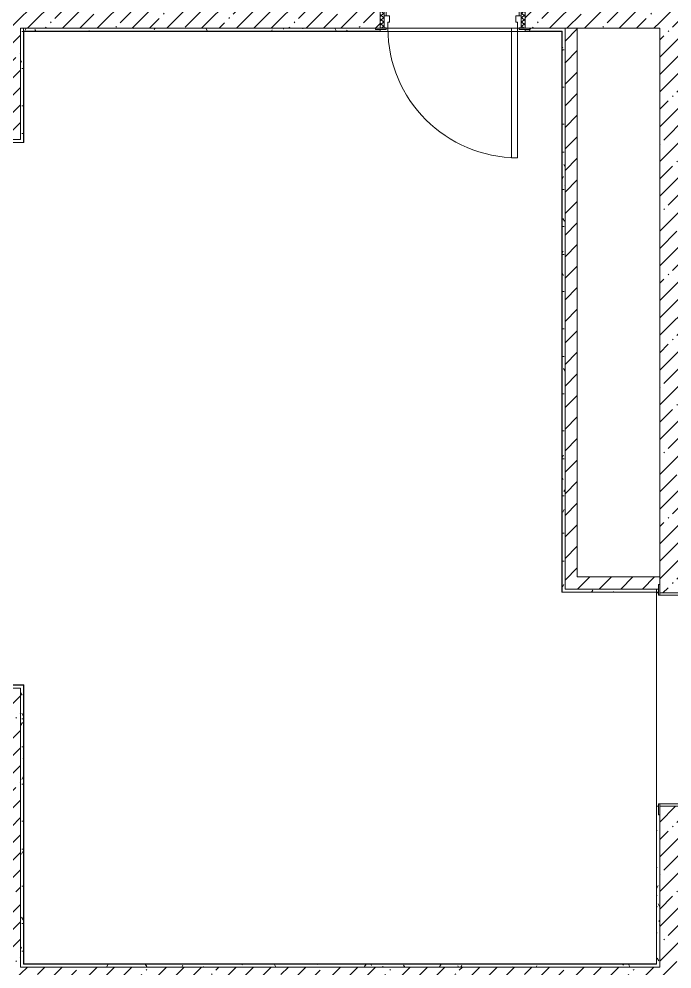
# Model space of a CAD drawing. Header units: millimetres. Extents: x -1113 to 415037, y -3642 to 354837.
# Drawn here: x 374187 to 378468, y 17257 to 23490 of the extents above; entities that cross this region are included whole.
import ezdxf

# ---------------------------------------------------------------- set-up
doc = ezdxf.new("R2010")
doc.units = ezdxf.units.MM
for name, color, linetype, lineweight in [('A-AREA-BNDY', 7, 'Continuous', 5), ('A-DOOR-2', 7, 'Continuous', 5), ('A-DOOR-FRAM-2', 7, 'Continuous', 5), ('A-FLOR', 7, 'Continuous', 9), ('A-WALL', 7, 'Continuous', 5), ('I-WALL', 7, 'Continuous', 5)]:
    doc.layers.add(name, color=color, linetype=linetype, lineweight=lineweight)
for name, color, linetype, lineweight, true_color in [('A-DOOR-1', 7, 'Continuous', 5, 0xc0c0c0), ('A-DOOR-FRAM-1', 7, 'Continuous', 5, 0xc0c0c0), ('A-WALL-1', 9, 'Continuous', 5, 0x808080), ('A-WALL-FNSH-1', 9, 'Continuous', 5, 0x808080)]:
    doc.layers.add(name, color=color, linetype=linetype, lineweight=lineweight, true_color=true_color)
pattern_1 = [(45, (289227.4, 1e-08), (-114.04925, 114.04925), []), (45, (289341.45, 1e-08), (-114.04925, 114.04925), [201.612, -40.322, 6.706, -33.617])]
pattern_2 = [(45, (289227.4, 1e-08), (-70.71068, 70.71068), [])]
pattern_3 = [(0, (289227.4, 1e-08), (243.84, 60.96), [20.117, -162.763, 20.117, -162.763, -975.36]), (0, (289227.4, 1e-08), (243.84, 60.96), [-365.76, 20.117, -345.643, 20.117, -162.763, -426.72]), (0, (289227.4, 1e-08), (243.84, 60.96), [-914.4, 20.117, -101.803, 20.117, -284.683]), (120, (289318.84, 30.48), (-174.71291, 180.691634), [20.117, -162.763, 20.117, -162.763, -975.36]), (120, (289318.84, 30.48), (-174.71291, 180.691634), [-365.76, 20.117, -345.643, 20.117, -162.763, -426.72]), (120, (289318.84, 30.48), (-174.71291, 180.691634), [-914.4, 20.117, -101.803, 20.117, -284.683]), (240, (289349.32, 152.4), (-69.12709, -241.651634), [20.117, -162.763, 20.117, -162.763, -975.36]), (240, (289349.32, 152.4), (-69.12709, -241.651634), [-365.76, 20.117, -345.643, 20.117, -162.763, -426.72]), (240, (289349.32, 152.4), (-69.12709, -241.651634), [-914.4, 20.117, -101.803, 20.117, -284.683])]

# ---------------------------------------------------------------- blocks, each defined once
blk = doc.blocks.new('110_Дверь_СКБ_2Ст - Д-1_л_Лестничная клетка EIS60 2-32359692-Объем проектирования 3 этажа')
at = {"layer": 'A-DOOR-1'}
for p, q in [((662.5, 1025), (612.5, 1025)), ((612.5, 1025), (612.5, 125)), ((662.5, 125), (662.5, 1025)), ((-637.5, 525), (-637.5, 125)), ((-587.5, 525), (-637.5, 525)), ((-587.5, 125), (-587.5, 525)), ((-637.5, 125), (-587.5, 125)), ((612.5, 125), (662.5, 125))]:
    blk.add_line(p, q, dxfattribs=at)
for centre, radius, start, end in [((662.5, 125), 900, 90, 180), ((-637.5, 125), 400, 360, 90)]:
    blk.add_arc(centre, radius, start, end, dxfattribs=at)
at = {"layer": 'A-DOOR-FRAM-1'}
for p, q in [((-672.5, 133), (-742.5, 133)), ((-742.5, 133), (-742.5, 125)), ((-742.5, 125), (-672.5, 125)), ((-637.5, 125), (-687.5, 125)), ((-687.5, 125), (-687.5, 45)), ((-672.5, 125), (-672.5, 133)), ((-637.5, 75), (-637.5, 125)), ((662.5, 125), (662.5, 75)), ((712.5, 125), (662.5, 125)), ((767.5, 133), (697.5, 133)), ((697.5, 133), (697.5, 125)), ((697.5, 125), (767.5, 125)), ((712.5, 45), (712.5, 125)), ((767.5, 125), (767.5, 133)), ((-627.5, 75), (-637.5, 75)), ((-627.5, 45), (-627.5, 75)), ((662.5, 75), (652.5, 75)), ((652.5, 75), (652.5, 45)), ((-687.5, 45), (-627.5, 45)), ((-672.5, 45), (-687.5, 45)), ((-687.5, 45), (-687.5, -125)), ((-672.5, -125), (-672.5, 45)), ((652.5, 45), (712.5, 45)), ((712.5, 45), (697.5, 45)), ((697.5, 45), (697.5, -125)), ((712.5, -125), (712.5, 45)), ((-672.5, -125), (-742.5, -125)), ((-742.5, -125), (-742.5, -133)), ((-742.5, -133), (-672.5, -133)), ((-687.5, -125), (-672.5, -125)), ((-672.5, -133), (-672.5, -125)), ((697.5, -125), (712.5, -125)), ((767.5, -125), (697.5, -125)), ((697.5, -125), (697.5, -133)), ((697.5, -133), (767.5, -133)), ((767.5, -133), (767.5, -125))]:
    blk.add_line(p, q, dxfattribs=at)
blk = doc.blocks.new('110_Дверь_СКБ_1Ст_Внутренняя1 - Д-8а 950x2100h _книгохранилище_ огнестойкая дверь_-32656878-Объем проектирования 3 этажа')
at = {"layer": 'A-DOOR-2'}
h = blk.add_hatch(dxfattribs=at)
h.set_pattern_fill('FP_235', color=256, style=0, pattern_type=2)
h.set_pattern_definition([(225, (1826.41, -189.685), (-14.14214, 14.14214), []), (135, (1826.41, -189.685), (14.14214, 14.14214), [])])
h.paths.add_polyline_path([(462.5, -125), (487.5, -125), (487.5, 125), (462.5, 124.4), (462.5, -112.1)])
at = {"layer": 'A-DOOR-FRAM-2'}
h = blk.add_hatch(dxfattribs=at)
h.set_pattern_fill('FP_236', color=256, style=0, pattern_type=2)
h.set_pattern_definition([(315, (-296.384, -189.685), (-14.1421, -14.1421), []), (225, (-296.384, -189.685), (-14.1421, 14.1421), [])])
h.paths.add_polyline_path([(-437.5, -125), (-437.5, 125), (-462.5, 125), (-462.5, -125)])
at = {"layer": 'A-DOOR-1'}
for p, q in [((397.5, -125), (437.5, -125)), ((397.5, -975), (397.5, -125)), ((437.5, -125), (437.5, -975)), ((437.5, -975), (397.5, -975))]:
    blk.add_line(p, q, dxfattribs=at)
blk.add_arc((437.5, -125), 850, 180, 270, dxfattribs=at)
at = {"layer": 'A-DOOR-FRAM-1'}
for p, q in [((-492.5, 133), (-422.5, 133)), ((-492.5, 125), (-492.5, 133)), ((-422.5, 125), (-492.5, 125)), ((-462.5, 125), (-437.5, 125)), ((-462.5, -125), (-462.5, 125)), ((-437.5, 125), (-437.5, -125)), ((-437.5, 125), (-422.5, 125)), ((-437.5, -45), (-437.5, 125)), ((-422.5, 133), (-422.5, 125)), ((-422.5, 125), (-422.5, -45)), ((447.5, 125), (447.5, 133)), ((447.5, 133), (517.5, 133)), ((447.5, -45), (447.5, 125)), ((447.5, 125), (462.5, 125)), ((517.5, 125), (447.5, 125)), ((462.5, -125), (462.5, 125)), ((462.5, 125), (487.5, 125)), ((462.5, 125), (462.5, -45)), ((487.5, 125), (487.5, -125)), ((517.5, 133), (517.5, 125)), ((-437.5, -45), (-402.5, -45)), ((-437.5, -125), (-437.5, -45)), ((-422.5, -45), (-437.5, -45)), ((-402.5, -45), (-402.5, -85)), ((427.5, -45), (462.5, -45)), ((427.5, -85), (427.5, -45)), ((462.5, -45), (447.5, -45)), ((462.5, -45), (462.5, -125)), ((-437.5, -124), (-422.5, -124)), ((-437.5, -125), (-437.5, -124)), ((-422.5, -124), (-422.5, -125)), ((-412.5, -85), (-412.5, -125)), ((-402.5, -85), (-412.5, -85)), ((437.5, -85), (427.5, -85)), ((437.5, -125), (437.5, -85)), ((447.5, -125), (447.5, -124)), ((447.5, -124), (462.5, -124)), ((462.5, -124), (462.5, -125)), ((-492.5, -125), (-422.5, -125)), ((-492.5, -133), (-492.5, -125)), ((-422.5, -133), (-492.5, -133)), ((-437.5, -125), (-462.5, -125)), ((-412.5, -125), (-437.5, -125)), ((-422.5, -125), (-437.5, -125)), ((-422.5, -125), (-422.5, -133)), ((462.5, -125), (437.5, -125)), ((462.5, -125), (447.5, -125)), ((447.5, -133), (447.5, -125)), ((447.5, -125), (517.5, -125)), ((517.5, -133), (447.5, -133)), ((487.5, -125), (462.5, -125)), ((517.5, -125), (517.5, -133))]:
    blk.add_line(p, q, dxfattribs=at)

msp = doc.modelspace()

# ---------------------------------------------------------------- hatches: boundary and pattern name
at = {"layer": 'I-WALL'}
h = msp.add_hatch(dxfattribs=at)
h.set_pattern_fill('FP_1', color=256, style=0, pattern_type=2)
h.set_pattern_definition(pattern_1)
h.paths.add_polyline_path([(374197.4, 22700), (374197.4, 26850), (373977.4, 26850), (373977.4, 22700)])
h = msp.add_hatch(dxfattribs=at)
h.set_pattern_fill('FP_1', color=256, style=0, pattern_type=2)
h.set_pattern_definition(pattern_1)
h.paths.add_polyline_path([(378387.4, 17270), (378637.4, 17270), (378637.4, 18325), (378387.4, 18325), (378387.4, 17271.7)])
h.paths.add_polyline_path([(378557.4, 19725), (378637.4, 19725), (378637.4, 26850), (378387.4, 26850), (378387.4, 19725), (378392.4, 19725)])
h = msp.add_hatch(dxfattribs=at)
h.set_pattern_fill('FP_1', color=256, style=0, pattern_type=2)
h.set_pattern_definition(pattern_1)
h.paths.add_polyline_path([(376555.4, 23430), (376555.4, 23680), (374197.4, 23680), (374197.4, 23430), (376525.4, 23430)])
h.paths.add_polyline_path([(378367.6, 23430), (378387.4, 23430), (378387.4, 23680), (377505.4, 23680), (377505.4, 23430), (378055.4, 23430)])
h = msp.add_hatch(dxfattribs=at)
h.set_pattern_fill('FP_191', color=256, style=0, pattern_type=2)
h.set_pattern_definition(pattern_3)
h.paths.add_polyline_path([(374197.4, 22680), (374217.4, 22680), (374217.4, 23430), (374197.4, 23430), (374197.4, 22700)])
h = msp.add_hatch(dxfattribs=at)
h.set_pattern_fill('FP_191', color=256, style=0, pattern_type=2)
h.set_pattern_definition(pattern_3)
h.paths.add_polyline_path([(377653.3, 23410), (377767.4, 23410), (377767.4, 23430), (377535.4, 23430), (377535.4, 23422), (377505.4, 23422), (377505.4, 23410), (377535.4, 23410)])
h.paths.add_polyline_path([(374218.4, 23410), (376555.4, 23410), (376555.4, 23422), (376525.4, 23422.1), (376525.4, 23430), (374217.4, 23430)])
h = msp.add_hatch(dxfattribs=at)
h.set_pattern_fill('FP_191', color=256, style=0, pattern_type=2)
h.set_pattern_definition(pattern_3)
h.paths.add_polyline_path([(377747.4, 19730), (377767.4, 19730), (377767.4, 23410), (377747.4, 23409), (377747.4, 19830)])
h = msp.add_hatch(dxfattribs=at)
h.set_pattern_fill('FP_22', color=256, style=0, pattern_type=2)
h.set_pattern_definition(pattern_2)
h.paths.add_polyline_path([(377847.4, 19750), (377847.4, 23430), (377767.4, 23430), (377767.4, 19750)])
h = msp.add_hatch(dxfattribs=at)
h.set_pattern_fill('FP_191', color=256, style=0, pattern_type=2)
h.set_pattern_definition(pattern_3)
h.paths.add_polyline_path([(372252.6, 22680), (373707.4, 22680), (373707.4, 22700), (372252.5, 22700), (372252.5, 22680)])
h.paths.add_polyline_path([(374197.4, 22680), (374197.4, 22700), (373927.4, 22700), (373927.4, 22680), (374196.8, 22680)])
h = msp.add_hatch(dxfattribs=at)
h.set_pattern_fill('FP_22', color=256, style=0, pattern_type=2)
h.set_pattern_definition(pattern_2)
h.paths.add_polyline_path([(378379.4, 19750), (378379.4, 19780), (378387.4, 19780), (378387.4, 19830), (377847.4, 19830), (377847.4, 19750), (378367.4, 19750)])
h = msp.add_hatch(dxfattribs=at)
h.set_pattern_fill('FP_191', color=256, style=0, pattern_type=2)
h.set_pattern_definition(pattern_3)
h.paths.add_polyline_path([(378379.4, 19730), (378379.4, 19750), (377767.4, 19750), (377767.4, 19730), (378367.4, 19730)])
h = msp.add_hatch(dxfattribs=at)
h.set_pattern_fill('FP_191', color=256, style=0, pattern_type=2)
h.set_pattern_definition(pattern_3)
h.paths.add_polyline_path([(378367.4, 17270), (378387.4, 17271.7), (378386.3, 18270), (378379.4, 18270), (378379.4, 18325), (378367.4, 18325), (378367.4, 17290)])
h.paths.add_polyline_path([(378379.4, 19725), (378379.4, 19729.6), (378367.4, 19729), (378367.4, 19725)])
h = msp.add_hatch(dxfattribs=at)
h.set_pattern_fill('FP_191', color=256, style=0, pattern_type=2)
h.set_pattern_definition(pattern_3)
h.paths.add_polyline_path([(373594.2, 19100), (374197.4, 19100), (374197.4, 19120), (373407.4, 19120), (373407.4, 19100), (373572.8, 19100)])
h = msp.add_hatch(dxfattribs=at)
h.set_pattern_fill('FP_1', color=256, style=0, pattern_type=2)
h.set_pattern_definition(pattern_1)
h.paths.add_polyline_path([(373988.1, 10400), (374197.4, 10400), (374197.4, 19100), (373977.4, 19100), (373977.4, 10400), (373985.8, 10400)])
h = msp.add_hatch(dxfattribs=at)
h.set_pattern_fill('FP_191', color=256, style=0, pattern_type=2)
h.set_pattern_definition(pattern_3)
h.paths.add_polyline_path([(374197.4, 17270), (374217.4, 17270), (374217.4, 17290)])
h.paths.add_polyline_path([(374197.4, 17270), (374217.4, 17291), (374217.4, 19120), (374197.4, 19120), (374197.4, 17290)])
h = msp.add_hatch(dxfattribs=at)
h.set_pattern_fill('FP_1', color=256, style=0, pattern_type=2)
h.set_pattern_definition(pattern_1)
h.paths.add_polyline_path([(374197.4, 17050), (375717.4, 17050), (375717.4, 17270), (374197.4, 17270), (374197.4, 17060)])
h = msp.add_hatch(dxfattribs=at)
h.set_pattern_fill('FP_191', color=256, style=0, pattern_type=2)
h.set_pattern_definition(pattern_3)
h.paths.add_polyline_path([(375879.8, 17270), (378367.4, 17270), (378366.4, 17290), (374217.4, 17290), (374217.4, 17270), (375717.4, 17270)])
h = msp.add_hatch(dxfattribs=at)
h.set_pattern_fill('FP_1', color=256, style=0, pattern_type=2)
h.set_pattern_definition(pattern_1)
h.paths.add_polyline_path([(375721.9, 17050), (382037.4, 17050), (382037.4, 17270), (375717.4, 17270), (375717.4, 17050)])

# ---------------------------------------------------------------- linework, layer by layer
at = {"layer": 'A-AREA-BNDY', "flags": 128}
msp.add_lwpolyline([(373406.4, 19121), (374218.4, 19121), (374218.4, 17291), (378366.4, 17291), (378366.4, 19729), (377746.4, 19729), (377746.4, 23409), (374218.4, 23409), (374218.4, 22679), (372231.5, 22679)], dxfattribs=at)
at = {"layer": 'A-FLOR'}
for p, q in [((374217.4, 22680), (374217.4, 23430)), ((375879.8, 23430), (376525.4, 23430)), ((376605.4, 23430), (377415.4, 23430)), ((377747.4, 23409), (377747.4, 19730)), ((373952, 22680), (374217.4, 22680)), ((377747.4, 19730), (378367.4, 19730)), ((374217.4, 19120), (373957.9, 19120)), ((374217.4, 17291), (374217.4, 19120)), ((378367.4, 18300), (378367.4, 17290)), ((378366.4, 17290), (374217.4, 17290))]:
    msp.add_line(p, q, dxfattribs=at)
at = {"layer": 'A-WALL'}
for p, q in [((375879.8, 23430), (374197.4, 23430)), ((376555.4, 23410), (374217.4, 23410)), ((377505.4, 23410), (377747.4, 23410)), ((377535.4, 23430), (377767.4, 23430)), ((377747.4, 19730), (377747.4, 23410)), ((377767.4, 19750), (377767.4, 23430)), ((374217.4, 22680), (374218.4, 22680)), ((378379.4, 19750), (377767.4, 19750)), ((378367.4, 19725), (378367.4, 19729)), ((378367.4, 18325), (378367.4, 18300)), ((378387.4, 18270), (378387.4, 17270)), ((374197.4, 17270), (378387.4, 17270)), ((374217.4, 17290), (374217.4, 17291)), ((378367.4, 17290), (378366.4, 17290))]:
    msp.add_line(p, q, dxfattribs=at)
at = {"layer": 'A-WALL-1'}
for p, q in [((374197.4, 22700), (374197.4, 23430)), ((376555.4, 23410), (376555.4, 23422)), ((377505.4, 23422), (377505.4, 23410)), ((377767.4, 23430), (378387.4, 23430)), ((377847.4, 19830), (377847.4, 23430)), ((378387.4, 23430), (378387.4, 19780)), ((374197.4, 22700), (373927.4, 22700)), ((378387.4, 19830), (377847.4, 19830)), ((378367.4, 19750), (378367.4, 19729)), ((378367.4, 19730), (378379.4, 19730)), ((378367.4, 19725), (378379.4, 19725)), ((373927.4, 19100), (374197.4, 19100)), ((374197.4, 19100), (373977.4, 19100)), ((374197.4, 19100), (374197.4, 17270)), ((378379.4, 18325), (378367.4, 18325))]:
    msp.add_line(p, q, dxfattribs=at)
at = {"layer": 'A-WALL-FNSH-1'}
for p, q in [((374218.4, 22679), (374218.4, 23409)), ((374218.4, 23409), (376555.4, 23409)), ((376555.4, 23409), (376555.4, 23410)), ((377505.4, 23410), (377505.4, 23409)), ((377505.4, 23409), (377746.4, 23409)), ((377746.4, 23409), (377746.4, 19729)), ((372231.5, 22679), (374218.4, 22679)), ((377746.4, 19729), (378366.4, 19729)), ((378367.4, 19730), (377747.4, 19730)), ((378366.4, 19729), (378366.4, 19725)), ((378366.4, 19725), (378367.4, 19725)), ((374218.4, 19121), (373406.4, 19121)), ((374218.4, 17291), (374218.4, 19121)), ((378366.4, 18325), (378366.4, 17291)), ((378367.4, 18325), (378366.4, 18325)), ((378366.4, 17291), (374218.4, 17291))]:
    msp.add_line(p, q, dxfattribs=at)

# ---------------------------------------------------------------- block references
at = {"layer": 'A-DOOR-1'}
msp.add_blockref('110_Дверь_СКБ_1Ст_Внутренняя1 - Д-8а 950x2100h _книгохранилище_ огнестойкая дверь_-32656878-Объем проектирования 3 этажа', (377017.9, 23555), dxfattribs=at)
at = {"layer": 'A-DOOR-1', "rotation": 269.9999999999998}
msp.add_blockref('110_Дверь_СКБ_2Ст - Д-1_л_Лестничная клетка EIS60 2-32359692-Объем проектирования 3 этажа', (378512.4, 19037.5), dxfattribs=at)

doc.saveas('drawing.dxf')
